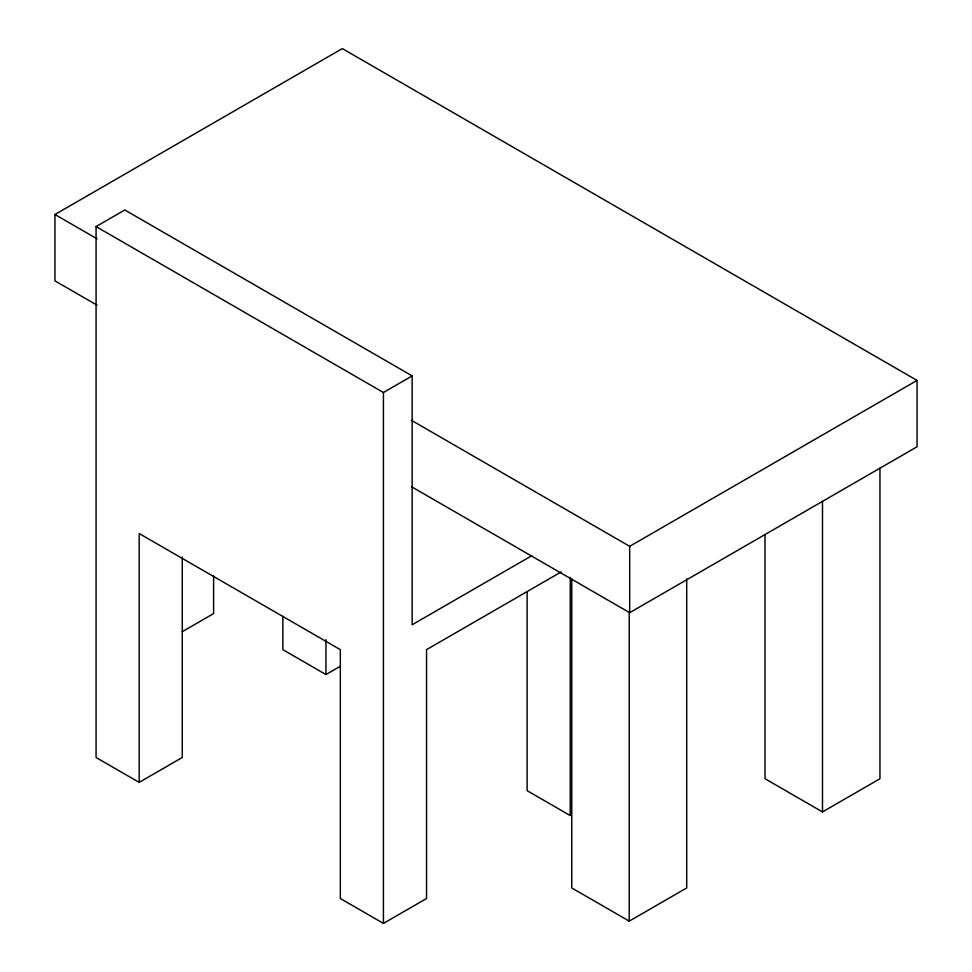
<?xml version="1.0" encoding="UTF-8"?>
<svg xmlns="http://www.w3.org/2000/svg" width="972" height="972" viewBox="0 0 972 972"><rect width="100%" height="100%" fill="white"/><g stroke="black" fill="none" stroke-linecap="round" stroke-linejoin="round"><path stroke-width="1.46" d="M97.042 305.172L54.954 280.872L54.954 214.508L342.314 48.6L917.046 380.417L917.046 446.78L629.686 612.688L411.363 486.644M182.274 557.187L182.274 757.492L139.178 782.375L96.07 757.492L96.07 226.585L124.805 209.988L412.164 375.897L412.164 624.765L531.806 555.692M96.07 226.585L383.43 392.494L412.164 375.897M182.25 631.691L213.609 613.599L213.609 575.716M282.852 616.272L282.852 649.648L325.96 674.544L340.334 666.245M561.075 571.973L426.538 649.648L426.538 898.517L383.43 923.4L340.334 898.517L340.334 649.648L139.178 533.519L139.178 782.375M411.363 420.281L629.686 546.325L917.046 380.417M571.767 578.862L571.767 887.958L629.236 921.14L686.706 887.958L686.706 578.862M765.013 534.794L765.013 778.73L822.494 811.912L879.964 778.73L879.964 468.127M54.954 214.508L97.042 238.808M822.494 501.309L822.494 811.912M629.686 546.325L629.686 612.688M629.236 612.044L629.236 921.14M570.224 577.319L570.224 815.557L527.116 790.673L527.116 591.887M383.43 392.494L383.43 923.4M325.96 639.637L325.96 674.544"/></g></svg>
